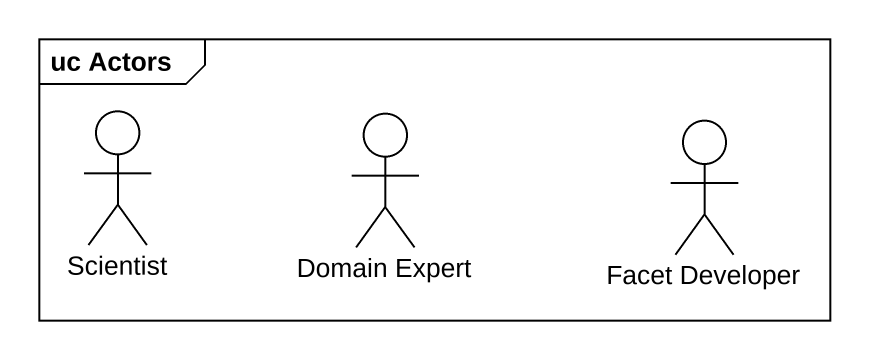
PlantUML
@startuml
mainframe uc Actors
actor Scientist
actor "Domain Expert" as Domain_Expert
actor "Facet Developer" as Facet_Developer
@enduml
